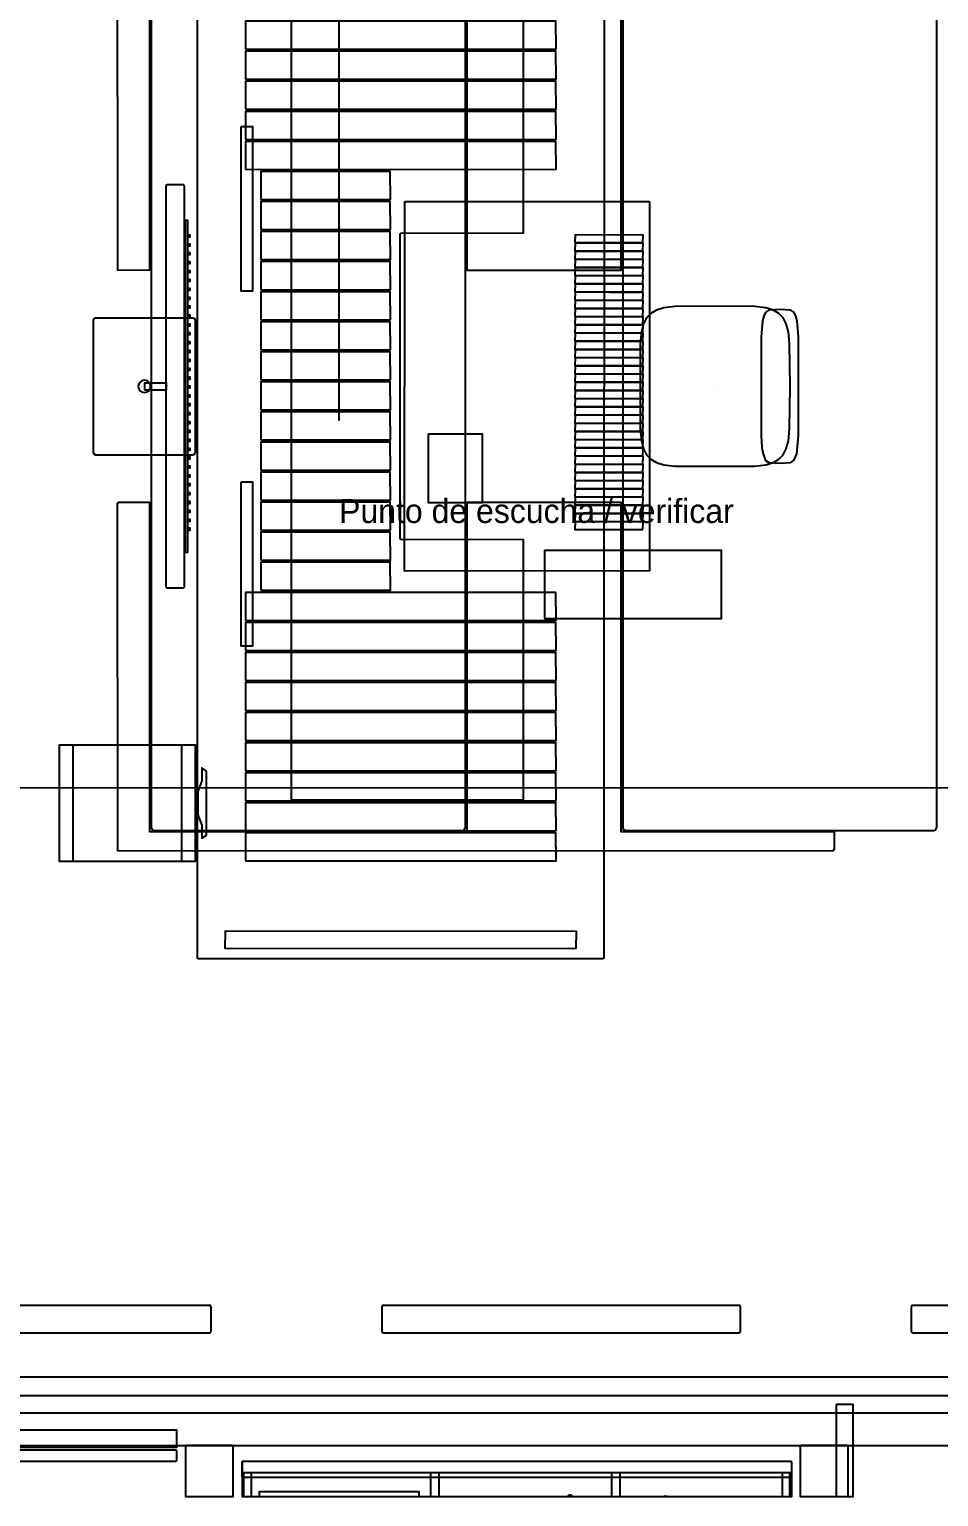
# Model space of a CAD drawing. Header units: metres. Extents: x 1133.8 to 1142.49, y -6.25 to 0.59.
# Drawn here: x 1137.093 to 1139.755, y -6.25 to -1.955 of the extents above; entities that cross this region are included whole.
import ezdxf

# ---------------------------------------------------------------- set-up
doc = ezdxf.new("R2010")
doc.units = ezdxf.units.M
for name, color, linetype in [('CORTE', 7, 'Continuous'), ('TEXTOS', 7, 'Continuous'), ('VISTA', 8, 'Continuous')]:
    doc.layers.add(name, color=color, linetype=linetype)

msp = doc.modelspace()

# ---------------------------------------------------------------- linework, layer by layer
at = {"layer": 'CORTE'}
for points in [[(1137.4253, -2.9826), (1137.421, -2.9844), (1137.4173, -2.9873), (1137.4144, -2.991), (1137.4126, -2.9953), (1137.412, -3), (1137.4126, -3.0047), (1137.4144, -3.009), (1137.4173, -3.0127), (1137.421, -3.0156), (1137.4253, -3.0174), (1137.43, -3.018), (1137.4347, -3.0174), (1137.439, -3.0156), (1137.4427, -3.0127), (1137.4456, -3.009), (1137.4474, -3.0047), (1137.448, -3), (1137.4474, -2.9953), (1137.4456, -2.991), (1137.4427, -2.9873), (1137.439, -2.9844), (1137.4347, -2.9826), (1137.43, -2.982), (1137.4253, -2.9826)], [(1137.5511, -6.1016), (1137.5508, -6.1019), (1137.5504, -6.1033), (1137.55, -6.1045), (1137.55, -6.25), (1137.69, -6.25), (1137.69, -6.1045), (1137.6896, -6.1033), (1137.6892, -6.1019), (1137.6889, -6.1016), (1137.6887, -6.1013), (1137.6884, -6.1011), (1137.6881, -6.1008), (1137.6869, -6.1004), (1137.6855, -6.1), (1137.6236, -6.1), (1137.5545, -6.1), (1137.5533, -6.1004), (1137.5519, -6.1008), (1137.5516, -6.1011), (1137.5513, -6.1013), (1137.5511, -6.1016)], [(1139.3511, -6.1016), (1139.3508, -6.1019), (1139.3504, -6.1033), (1139.35, -6.1045), (1139.35, -6.25), (1139.49, -6.25), (1139.49, -6.1045), (1139.4896, -6.1033), (1139.4892, -6.1019), (1139.4889, -6.1016), (1139.4887, -6.1013), (1139.4884, -6.1011), (1139.4881, -6.1008), (1139.4869, -6.1004), (1139.4855, -6.1), (1139.4236, -6.1), (1139.3545, -6.1), (1139.3533, -6.1004), (1139.3519, -6.1008), (1139.3516, -6.1011), (1139.3513, -6.1013), (1139.3511, -6.1016)]]:
    msp.add_lwpolyline(points, close=True, dxfattribs=at)
at = {"layer": 'VISTA'}
msp.add_line((1138, -3.1), (1138, -1.4), dxfattribs=at)
for points in [[(1137.5881, -4.675), (1138.7719, -4.675), (1138.7757, -4.673), (1138.7765, -1.3298), (1138.7746, -1.3259), (1137.5881, -1.325), (1137.5843, -1.327), (1137.5843, -4.673), (1137.5881, -4.675)], [(1137.446, -2.66), (1137.446, -1.696), (1138.374, -1.696), (1138.374, -2.66), (1138.826, -2.66), (1138.826, -1.696), (1139.45, -1.696), (1139.4492, -1.6419), (1139.4455, -1.64), (1137.3519, -1.6408), (1137.35, -1.6445), (1137.3513, -2.6587), (1137.446, -2.66)], [(1137.45, -4.291), (1137.4517, -4.2962), (1137.459, -4.3), (1138.361, -4.3), (1138.3662, -4.2983), (1138.37, -4.291), (1138.37, -1.709), (1138.3683, -1.7038), (1138.361, -1.7), (1137.459, -1.7), (1137.4526, -1.7026), (1137.45, -1.709), (1137.45, -4.291)], [(1138.83, -4.291), (1138.8317, -4.2962), (1138.839, -4.3), (1139.741, -4.3), (1139.7462, -4.2983), (1139.75, -4.291), (1139.75, -1.709), (1139.7483, -1.7038), (1139.741, -1.7), (1138.839, -1.7), (1138.8326, -1.7026), (1138.83, -1.709), (1138.83, -4.291)], [(1137.86, -1.7919), (1137.86, -4.2081), (1137.862, -4.21), (1138.538, -4.21), (1138.54, -4.2081), (1138.54, -3.4494), (1138.181, -3.4484), (1138.1786, -3.446), (1138.1786, -2.554), (1138.181, -2.5516), (1138.54, -2.5506), (1138.54, -1.7919), (1138.538, -1.79), (1137.86, -1.7919)], [(1136.305, -4.1705), (1136.3069, -4.1742), (1140.0505, -4.175), (1140.0542, -4.1731), (1140.055, -1.8295), (1140.0531, -1.8258), (1136.3095, -1.825), (1136.305, -1.8295), (1136.305, -4.1705)], [(1137.7256, -2.013), (1138.635, -2.0124), (1138.6344, -1.931), (1137.7256, -1.9312), (1137.7256, -2.013)], [(1137.7256, -2.101), (1138.635, -2.1004), (1138.6344, -2.019), (1137.7256, -2.0192), (1137.7256, -2.101)], [(1137.7256, -2.189), (1138.635, -2.1884), (1138.6344, -2.107), (1137.7256, -2.1072), (1137.7256, -2.189)], [(1137.7256, -2.277), (1138.635, -2.2764), (1138.6344, -2.195), (1137.7256, -2.1952), (1137.7256, -2.277)], [(1137.7125, -2.24), (1137.7125, -2.72), (1137.7475, -2.72), (1137.7475, -2.24), (1137.7125, -2.24)], [(1137.7256, -2.365), (1138.635, -2.3644), (1138.6344, -2.283), (1137.7256, -2.2832), (1137.7256, -2.365)], [(1137.7706, -2.453), (1138.15, -2.4524), (1138.1494, -2.371), (1137.7706, -2.3712), (1137.7706, -2.453)], [(1137.4935, -2.4118), (1137.4933, -2.4121), (1137.4929, -2.4137), (1137.4925, -2.4149), (1137.4925, -3.0646), (1137.4925, -3.5851), (1137.493, -3.5867), (1137.4933, -3.5879), (1137.4936, -3.5883), (1137.4938, -3.5886), (1137.4941, -3.5889), (1137.4944, -3.5891), (1137.4958, -3.5896), (1137.497, -3.59), (1137.5225, -3.59), (1137.543, -3.59), (1137.5444, -3.5895), (1137.5456, -3.5891), (1137.5459, -3.5888), (1137.5462, -3.5886), (1137.5464, -3.5883), (1137.5467, -3.5879), (1137.547, -3.5867), (1137.5475, -3.5851), (1137.5475, -3.0646), (1137.5475, -2.4149), (1137.5471, -2.4137), (1137.5467, -2.4121), (1137.5465, -2.4118), (1137.5462, -2.4114), (1137.5459, -2.4112), (1137.5456, -2.4109), (1137.5444, -2.4105), (1137.543, -2.41), (1137.5225, -2.41), (1137.497, -2.41), (1137.4958, -2.4104), (1137.4944, -2.4109), (1137.4941, -2.4111), (1137.4938, -2.4114), (1137.4935, -2.4118)], [(1137.7706, -2.541), (1138.15, -2.5404), (1138.1494, -2.459), (1137.7706, -2.4592), (1137.7706, -2.541)], [(1138.1906, -3.5387), (1138.1909, -3.5391), (1138.1913, -3.5394), (1138.193, -3.54), (1138.9087, -3.5394), (1138.9091, -3.5391), (1138.9094, -3.5387), (1138.91, -3.537), (1138.9094, -2.4613), (1138.9091, -2.4609), (1138.9087, -2.4606), (1138.907, -2.46), (1138.193, -2.46), (1138.1909, -2.4609), (1138.1906, -3.5387)], [(1138.1915, -2.4615), (1138.1909, -2.4615), (1138.1909, -2.4609), (1138.1915, -2.4615)], [(1138.9085, -2.4615), (1138.9085, -2.4609), (1138.9091, -2.4609), (1138.9085, -2.4615)], [(1137.557, -3.485), (1137.557, -2.515), (1137.549, -2.515), (1137.549, -3.485), (1137.557, -3.485)], [(1137.557, -3.485), (1137.557, -2.515), (1137.549, -2.515), (1137.549, -3.485), (1137.557, -3.485)], [(1137.549, -2.515), (1137.549, -3.485), (1137.557, -3.485), (1137.557, -2.515), (1137.549, -2.515)], [(1137.5565, -2.5575), (1137.5565, -2.5625), (1137.5635, -2.5625), (1137.5635, -2.5575), (1137.5565, -2.5575)], [(1137.7706, -2.629), (1138.15, -2.6284), (1138.1494, -2.547), (1137.7706, -2.5472), (1137.7706, -2.629)], [(1138.889, -2.5793), (1138.89, -2.5577), (1138.691, -2.5568), (1138.6903, -2.579), (1138.889, -2.5793)], [(1137.5565, -2.5835), (1137.5565, -2.5885), (1137.5635, -2.5885), (1137.5635, -2.5835), (1137.5565, -2.5835)], [(1137.5565, -2.6095), (1137.5565, -2.6145), (1137.5635, -2.6145), (1137.5635, -2.6095), (1137.5565, -2.6095)], [(1138.889, -2.6033), (1138.89, -2.5817), (1138.691, -2.5808), (1138.6903, -2.603), (1138.889, -2.6033)], [(1138.889, -2.6273), (1138.89, -2.6058), (1138.691, -2.6048), (1138.6903, -2.627), (1138.889, -2.6273)], [(1137.5565, -2.6355), (1137.5565, -2.6405), (1137.5635, -2.6405), (1137.5635, -2.6355), (1137.5565, -2.6355)], [(1137.5565, -2.6615), (1137.5565, -2.6665), (1137.5635, -2.6665), (1137.5635, -2.6615), (1137.5565, -2.6615)], [(1137.7706, -2.717), (1138.15, -2.7164), (1138.1494, -2.635), (1137.7706, -2.6352), (1137.7706, -2.717)], [(1138.889, -2.6513), (1138.89, -2.6298), (1138.691, -2.6288), (1138.6903, -2.651), (1138.889, -2.6513)], [(1138.889, -2.6753), (1138.89, -2.6538), (1138.691, -2.6528), (1138.6903, -2.675), (1138.889, -2.6753)], [(1137.5565, -2.6875), (1137.5565, -2.6925), (1137.5635, -2.6925), (1137.5635, -2.6875), (1137.5565, -2.6875)], [(1138.889, -2.6993), (1138.89, -2.6778), (1138.691, -2.6768), (1138.6903, -2.699), (1138.889, -2.6993)], [(1138.889, -2.7233), (1138.89, -2.7018), (1138.691, -2.7008), (1138.6903, -2.723), (1138.889, -2.7233)], [(1137.5565, -2.7135), (1137.5565, -2.7185), (1137.5635, -2.7185), (1137.5635, -2.7135), (1137.5565, -2.7135)], [(1137.5565, -2.7395), (1137.5565, -2.7445), (1137.5635, -2.7445), (1137.5635, -2.7395), (1137.5565, -2.7395)], [(1137.7706, -2.805), (1138.15, -2.8044), (1138.1494, -2.723), (1137.7706, -2.7232), (1137.7706, -2.805)], [(1138.889, -2.7473), (1138.89, -2.7258), (1138.691, -2.7247), (1138.6903, -2.747), (1138.889, -2.7473)], [(1138.889, -2.7713), (1138.89, -2.7498), (1138.691, -2.7487), (1138.6903, -2.771), (1138.889, -2.7713)], [(1137.5565, -2.7655), (1137.5565, -2.7705), (1137.5635, -2.7705), (1137.5635, -2.7655), (1137.5565, -2.7655)], [(1137.5565, -2.7915), (1137.5565, -2.7965), (1137.5635, -2.7965), (1137.5635, -2.7915), (1137.5565, -2.7915)], [(1138.889, -2.7952), (1138.89, -2.7738), (1138.691, -2.7727), (1138.6903, -2.795), (1138.889, -2.7952)], [(1138.9124, -3.2135), (1138.9286, -3.2231), (1138.9505, -3.2298), (1138.9829, -3.2337), (1139.2171, -3.2337), (1139.2495, -3.2298), (1139.2714, -3.2231), (1139.2876, -3.2135), (1139.2999, -3.2004), (1139.3089, -3.1831), (1139.3151, -3.1597), (1139.3188, -3.1251), (1139.32, -3), (1139.3188, -2.8749), (1139.3151, -2.8403), (1139.3089, -2.8169), (1139.2999, -2.7996), (1139.2876, -2.7865), (1139.2714, -2.7769), (1139.2495, -2.7702), (1139.2171, -2.7663), (1139.1, -2.765), (1138.9829, -2.7663), (1138.9505, -2.7702), (1138.9286, -2.7769), (1138.9124, -2.7865), (1138.9001, -2.7996), (1138.8911, -2.8169), (1138.8849, -2.8403), (1138.8812, -2.8749), (1138.8812, -3.1251), (1138.8849, -3.1597), (1138.8911, -3.1831), (1138.9001, -3.2004), (1138.9124, -3.2135)], [(1139.2352, -3.1437), (1139.2374, -3.1803), (1139.2408, -3.1976), (1139.2485, -3.2168), (1139.2575, -3.2229), (1139.2902, -3.225), (1139.3225, -3.2229), (1139.331, -3.2168), (1139.3396, -3.1976), (1139.345, -3.1437), (1139.345, -2.8563), (1139.3404, -2.8079), (1139.3368, -2.7935), (1139.3315, -2.7832), (1139.3224, -2.7771), (1139.2898, -2.775), (1139.2575, -2.7771), (1139.249, -2.7832), (1139.2433, -2.7935), (1139.2393, -2.8079), (1139.2352, -2.8563), (1139.2352, -3.1437)], [(1137.287, -3.2), (1137.573, -3.2), (1137.578, -3.198), (1137.58, -3.193), (1137.58, -2.807), (1137.578, -2.802), (1137.573, -2.8), (1137.287, -2.8), (1137.2821, -2.802), (1137.28, -2.807), (1137.28, -3.193), (1137.2821, -3.198), (1137.287, -3.2)], [(1137.5565, -2.8175), (1137.5565, -2.8225), (1137.5635, -2.8225), (1137.5635, -2.8175), (1137.5565, -2.8175)], [(1137.7706, -2.893), (1138.15, -2.8924), (1138.1494, -2.811), (1137.7706, -2.8112), (1137.7706, -2.893)], [(1138.889, -2.8192), (1138.89, -2.7978), (1138.691, -2.7967), (1138.6903, -2.819), (1138.889, -2.8192)], [(1138.889, -2.8432), (1138.89, -2.8218), (1138.691, -2.8207), (1138.6903, -2.843), (1138.889, -2.8432)], [(1137.5565, -2.8435), (1137.5565, -2.8485), (1137.5635, -2.8485), (1137.5635, -2.8435), (1137.5565, -2.8435)], [(1137.5565, -2.8695), (1137.5565, -2.8745), (1137.5635, -2.8745), (1137.5635, -2.8695), (1137.5565, -2.8695)], [(1138.889, -2.8672), (1138.89, -2.8457), (1138.691, -2.8447), (1138.6903, -2.867), (1138.889, -2.8672)], [(1138.889, -2.8912), (1138.89, -2.8697), (1138.691, -2.8687), (1138.6903, -2.891), (1138.889, -2.8912)], [(1137.5565, -2.8955), (1137.5565, -2.9005), (1137.5635, -2.9005), (1137.5635, -2.8955), (1137.5565, -2.8955)], [(1137.7706, -2.981), (1138.15, -2.9804), (1138.1494, -2.899), (1137.7706, -2.8992), (1137.7706, -2.981)], [(1138.889, -2.9152), (1138.89, -2.8937), (1138.691, -2.8927), (1138.6903, -2.915), (1138.889, -2.9152)], [(1138.889, -2.9392), (1138.89, -2.9177), (1138.691, -2.9167), (1138.6903, -2.939), (1138.889, -2.9392)], [(1137.5565, -2.9215), (1137.5565, -2.9265), (1137.5635, -2.9265), (1137.5635, -2.9215), (1137.5565, -2.9215)], [(1137.5565, -2.9475), (1137.5565, -2.9525), (1137.5635, -2.9525), (1137.5635, -2.9475), (1137.5565, -2.9475)], [(1138.889, -2.9632), (1138.89, -2.9417), (1138.691, -2.9407), (1138.6903, -2.963), (1138.889, -2.9632)], [(1137.43, -3.0098), (1137.495, -3.0098), (1137.495, -2.9902), (1137.43, -2.9902), (1137.43, -3.0098)], [(1137.5565, -2.9735), (1137.5565, -2.9785), (1137.5635, -2.9785), (1137.5635, -2.9735), (1137.5565, -2.9735)], [(1137.5565, -2.9995), (1137.5565, -3.0045), (1137.5635, -3.0045), (1137.5635, -2.9995), (1137.5565, -2.9995)], [(1137.7706, -3.069), (1138.15, -3.0684), (1138.1494, -2.987), (1137.7706, -2.9872), (1137.7706, -3.069)], [(1138.889, -2.9872), (1138.89, -2.9657), (1138.691, -2.9647), (1138.6903, -2.987), (1138.889, -2.9872)], [(1138.889, -3.0112), (1138.89, -2.9897), (1138.691, -2.9888), (1138.6903, -3.011), (1138.889, -3.0112)], [(1139.1, -3), (1139.1, -3), (1139.1, -3), (1139.1, -3)], [(1137.5565, -3.0255), (1137.5565, -3.0305), (1137.5635, -3.0305), (1137.5635, -3.0255), (1137.5565, -3.0255)], [(1138.889, -3.0353), (1138.89, -3.0137), (1138.691, -3.0128), (1138.6903, -3.035), (1138.889, -3.0353)], [(1138.889, -3.0593), (1138.89, -3.0377), (1138.691, -3.0368), (1138.6903, -3.059), (1138.889, -3.0593)], [(1137.5565, -3.0515), (1137.5565, -3.0565), (1137.5635, -3.0565), (1137.5635, -3.0515), (1137.5565, -3.0515)], [(1137.5565, -3.0775), (1137.5565, -3.0825), (1137.5635, -3.0825), (1137.5635, -3.0775), (1137.5565, -3.0775)], [(1137.7706, -3.157), (1138.15, -3.1564), (1138.1494, -3.075), (1137.7706, -3.0752), (1137.7706, -3.157)], [(1138.889, -3.0833), (1138.89, -3.0617), (1138.691, -3.0608), (1138.6903, -3.083), (1138.889, -3.0833)], [(1138.889, -3.1073), (1138.89, -3.0857), (1138.691, -3.0848), (1138.6903, -3.107), (1138.889, -3.1073)], [(1137.5565, -3.1035), (1137.5565, -3.1085), (1137.5635, -3.1085), (1137.5635, -3.1035), (1137.5565, -3.1035)], [(1137.5565, -3.1295), (1137.5565, -3.1345), (1137.5635, -3.1345), (1137.5635, -3.1295), (1137.5565, -3.1295)], [(1138.889, -3.1313), (1138.89, -3.1098), (1138.691, -3.1088), (1138.6903, -3.131), (1138.889, -3.1313)], [(1138.889, -3.1553), (1138.89, -3.1338), (1138.691, -3.1328), (1138.6903, -3.155), (1138.889, -3.1553)], [(1137.5565, -3.1555), (1137.5565, -3.1605), (1137.5635, -3.1605), (1137.5635, -3.1555), (1137.5565, -3.1555)], [(1137.7706, -3.245), (1138.15, -3.2444), (1138.1494, -3.163), (1137.7706, -3.1632), (1137.7706, -3.245)], [(1138.4197, -3.3397), (1138.4197, -3.1403), (1138.2603, -3.1403), (1138.2603, -3.3397), (1138.4197, -3.3397)], [(1138.889, -3.1793), (1138.89, -3.1578), (1138.691, -3.1568), (1138.6903, -3.179), (1138.889, -3.1793)], [(1137.5565, -3.1815), (1137.5565, -3.1865), (1137.5635, -3.1865), (1137.5635, -3.1815), (1137.5565, -3.1815)], [(1137.5565, -3.2075), (1137.5565, -3.2125), (1137.5635, -3.2125), (1137.5635, -3.2075), (1137.5565, -3.2075)], [(1138.889, -3.2033), (1138.89, -3.1818), (1138.691, -3.1808), (1138.6903, -3.203), (1138.889, -3.2033)], [(1138.889, -3.2273), (1138.89, -3.2058), (1138.691, -3.2048), (1138.6903, -3.227), (1138.889, -3.2273)], [(1137.5565, -3.2335), (1137.5565, -3.2385), (1137.5635, -3.2385), (1137.5635, -3.2335), (1137.5565, -3.2335)], [(1137.5565, -3.2595), (1137.5565, -3.2645), (1137.5635, -3.2645), (1137.5635, -3.2595), (1137.5565, -3.2595)], [(1137.7706, -3.333), (1138.15, -3.3324), (1138.1494, -3.251), (1137.7706, -3.2512), (1137.7706, -3.333)], [(1138.889, -3.2513), (1138.89, -3.2298), (1138.691, -3.2287), (1138.6903, -3.251), (1138.889, -3.2513)], [(1138.889, -3.2753), (1138.89, -3.2538), (1138.691, -3.2527), (1138.6903, -3.275), (1138.889, -3.2753)], [(1137.5565, -3.2855), (1137.5565, -3.2905), (1137.5635, -3.2905), (1137.5635, -3.2855), (1137.5565, -3.2855)], [(1137.7125, -3.28), (1137.7125, -3.76), (1137.7475, -3.76), (1137.7475, -3.28), (1137.7125, -3.28)], [(1138.889, -3.2992), (1138.89, -3.2778), (1138.691, -3.2767), (1138.6903, -3.299), (1138.889, -3.2992)], [(1138.889, -3.3232), (1138.89, -3.3018), (1138.691, -3.3007), (1138.6903, -3.323), (1138.889, -3.3232)], [(1139.4455, -4.36), (1139.45, -4.3555), (1139.45, -4.304), (1138.826, -4.304), (1138.826, -3.34), (1138.374, -3.34), (1138.374, -4.304), (1137.446, -4.304), (1137.446, -3.34), (1137.3545, -3.34), (1137.35, -3.3445), (1137.3513, -4.3587), (1139.4455, -4.36)], [(1137.5565, -3.3115), (1137.5565, -3.3165), (1137.5635, -3.3165), (1137.5635, -3.3115), (1137.5565, -3.3115)], [(1137.5565, -3.3375), (1137.5565, -3.3425), (1137.5635, -3.3425), (1137.5635, -3.3375), (1137.5565, -3.3375)], [(1137.7706, -3.421), (1138.15, -3.4204), (1138.1494, -3.339), (1137.7706, -3.3392), (1137.7706, -3.421)], [(1138.889, -3.3472), (1138.89, -3.3258), (1138.691, -3.3247), (1138.6903, -3.347), (1138.889, -3.3472)], [(1138.889, -3.3712), (1138.89, -3.3497), (1138.691, -3.3487), (1138.6903, -3.371), (1138.889, -3.3712)], [(1137.5565, -3.3635), (1137.5565, -3.3685), (1137.5635, -3.3685), (1137.5635, -3.3635), (1137.5565, -3.3635)], [(1137.5565, -3.3895), (1137.5565, -3.3945), (1137.5635, -3.3945), (1137.5635, -3.3895), (1137.5565, -3.3895)], [(1138.889, -3.3952), (1138.89, -3.3737), (1138.691, -3.3727), (1138.6903, -3.395), (1138.889, -3.3952)], [(1137.5565, -3.4155), (1137.5565, -3.4205), (1137.5635, -3.4205), (1137.5635, -3.4155), (1137.5565, -3.4155)], [(1137.7706, -3.509), (1138.15, -3.5084), (1138.1494, -3.427), (1137.7706, -3.4272), (1137.7706, -3.509)], [(1138.889, -3.4192), (1138.89, -3.3977), (1138.691, -3.3967), (1138.6903, -3.419), (1138.889, -3.4192)], [(1137.7706, -3.597), (1138.15, -3.5964), (1138.1494, -3.515), (1137.7706, -3.5152), (1137.7706, -3.597)], [(1138.6007, -3.6797), (1139.1197, -3.6793), (1139.1193, -3.4803), (1138.6007, -3.4803), (1138.6007, -3.6797)], [(1138.1915, -3.5385), (1138.1915, -3.5391), (1138.1909, -3.5391), (1138.1915, -3.5385)], [(1138.9085, -3.5385), (1138.9091, -3.5385), (1138.9091, -3.5391), (1138.9085, -3.5385)], [(1137.7256, -3.685), (1138.635, -3.6844), (1138.6344, -3.603), (1137.7256, -3.6032), (1137.7256, -3.685)], [(1137.7256, -3.773), (1138.635, -3.7724), (1138.6344, -3.691), (1137.7256, -3.6912), (1137.7256, -3.773)], [(1137.7256, -3.861), (1138.635, -3.8604), (1138.6344, -3.779), (1137.7256, -3.7792), (1137.7256, -3.861)], [(1137.7256, -3.949), (1138.635, -3.9484), (1138.6344, -3.867), (1137.7256, -3.8672), (1137.7256, -3.949)], [(1137.7256, -4.037), (1138.635, -4.0364), (1138.6344, -3.955), (1137.7256, -3.9552), (1137.7256, -4.037)], [(1137.1804, -4.0504), (1137.1803, -4.0505), (1137.1802, -4.0507), (1137.18, -4.0511), (1137.18, -4.1773), (1137.18, -4.3889), (1137.1801, -4.3891), (1137.1803, -4.3895), (1137.1803, -4.3896), (1137.1804, -4.3897), (1137.1805, -4.3897), (1137.1806, -4.3898), (1137.181, -4.3899), (1137.1815, -4.39), (1137.3298, -4.39), (1137.5785, -4.39), (1137.5788, -4.3899), (1137.5794, -4.3898), (1137.5794, -4.3897), (1137.5796, -4.3897), (1137.5797, -4.3896), (1137.5797, -4.3895), (1137.5799, -4.3891), (1137.58, -4.3889), (1137.58, -4.1773), (1137.58, -4.0511), (1137.5798, -4.0507), (1137.5797, -4.0505), (1137.5796, -4.0504), (1137.5796, -4.0503), (1137.5794, -4.0502), (1137.5794, -4.0502), (1137.5788, -4.0501), (1137.5785, -4.05), (1137.3298, -4.05), (1137.1815, -4.05), (1137.181, -4.0501), (1137.1806, -4.0502), (1137.1805, -4.0503), (1137.1804, -4.0503), (1137.1804, -4.0504)], [(1137.2217, -4.0507), (1137.22, -4.0517), (1137.2203, -4.3893), (1137.2207, -4.3883), (1137.2217, -4.39), (1137.5393, -4.3897), (1137.5383, -4.3893), (1137.54, -4.3883), (1137.5397, -4.0507), (1137.2217, -4.0507)], [(1137.7256, -4.125), (1138.635, -4.1244), (1138.6344, -4.043), (1137.7256, -4.0432), (1137.7256, -4.125)], [(1137.586, -4.254), (1137.598, -4.2849), (1137.598, -4.323), (1137.612, -4.3137), (1137.612, -4.1263), (1137.598, -4.117), (1137.598, -4.1551), (1137.586, -4.186), (1137.586, -4.254)], [(1137.7256, -4.213), (1138.635, -4.2124), (1138.6344, -4.131), (1137.7256, -4.1312), (1137.7256, -4.213)], [(1137.7256, -4.301), (1138.635, -4.3004), (1138.6344, -4.219), (1137.7256, -4.2192), (1137.7256, -4.301)], [(1137.7256, -4.389), (1138.635, -4.3884), (1138.6344, -4.307), (1137.7256, -4.3072), (1137.7256, -4.389)], [(1138.694, -4.645), (1138.695, -4.596), (1137.666, -4.595), (1137.6653, -4.6447), (1138.694, -4.645)], [(1138.1259, -5.6918), (1138.1258, -5.6919), (1138.1252, -5.6939), (1138.125, -5.6945), (1138.125, -5.7493), (1138.125, -5.7655), (1138.1256, -5.7675), (1138.1258, -5.7681), (1138.1262, -5.7686), (1138.1263, -5.7687), (1138.1268, -5.7691), (1138.1269, -5.7692), (1138.1289, -5.7698), (1138.1295, -5.77), (1138.9329, -5.77), (1139.1705, -5.77), (1139.1725, -5.7694), (1139.1731, -5.7692), (1139.1735, -5.7688), (1139.1737, -5.7687), (1139.1738, -5.7686), (1139.1742, -5.7681), (1139.1744, -5.7675), (1139.175, -5.7655), (1139.175, -5.7493), (1139.175, -5.6945), (1139.1748, -5.6939), (1139.1742, -5.6919), (1139.1741, -5.6918), (1139.1737, -5.6913), (1139.1735, -5.6912), (1139.1731, -5.6908), (1139.1725, -5.6906), (1139.1705, -5.69), (1138.9329, -5.69), (1138.1295, -5.69), (1138.1289, -5.6902), (1138.1269, -5.6908), (1138.1268, -5.6909), (1138.1263, -5.6913), (1138.1259, -5.6918)], [(1134.22, -5.955), (1134.22, -6.005), (1141.78, -6.005), (1141.78, -5.955), (1134.22, -5.955)], [(1139.455, -5.98), (1139.455, -6.25), (1139.505, -6.25), (1139.505, -5.98), (1139.455, -5.98)], [(1134.175, -6.055), (1134.175, -6.105), (1137.525, -6.105), (1137.525, -6.055), (1134.175, -6.055)], [(1134.175, -6.144), (1134.177, -6.146), (1137.523, -6.146), (1137.525, -6.144), (1137.525, -6.116), (1137.523, -6.114), (1134.1758, -6.1144), (1134.175, -6.144)], [(1137.7158, -6.1487), (1137.7156, -6.149), (1137.7153, -6.15), (1137.715, -6.151), (1137.715, -6.1695), (1137.715, -6.189), (1137.7153, -6.19), (1137.7156, -6.191), (1137.7158, -6.1912), (1137.716, -6.1915), (1137.7162, -6.1917), (1137.7165, -6.1919), (1137.7175, -6.1922), (1137.7185, -6.1925), (1138.4997, -6.1925), (1139.3215, -6.1925), (1139.3225, -6.1922), (1139.3235, -6.1919), (1139.3237, -6.1917), (1139.324, -6.1915), (1139.3242, -6.1912), (1139.3244, -6.191), (1139.3247, -6.19), (1139.325, -6.189), (1139.325, -6.1695), (1139.325, -6.151), (1139.3247, -6.15), (1139.3244, -6.149), (1139.3242, -6.1487), (1139.324, -6.1485), (1139.3237, -6.1483), (1139.3235, -6.1481), (1139.3225, -6.1478), (1139.3215, -6.1475), (1138.4997, -6.1475), (1137.7185, -6.1475), (1137.7175, -6.1478), (1137.7165, -6.1481), (1137.7162, -6.1483), (1137.716, -6.1485), (1137.7158, -6.1487)], [(1139.325, -6.1485), (1137.716, -6.1475), (1137.7159, -6.25), (1139.3248, -6.25), (1139.325, -6.1485)], [(1137.7178, -6.1812), (1137.7176, -6.1815), (1137.7173, -6.1825), (1137.717, -6.1835), (1137.717, -6.25), (1137.743, -6.25), (1137.743, -6.1835), (1137.7427, -6.1825), (1137.7424, -6.1815), (1137.7422, -6.1812), (1137.742, -6.181), (1137.7417, -6.1808), (1137.7415, -6.1806), (1137.7405, -6.1803), (1137.7395, -6.18), (1137.7298, -6.18), (1137.7205, -6.18), (1137.7195, -6.1803), (1137.7185, -6.1806), (1137.7182, -6.1808), (1137.718, -6.181), (1137.7178, -6.1812)], [(1139.3194, -6.1815), (1139.3165, -6.18), (1137.7215, -6.1806), (1137.7206, -6.1815), (1137.72, -6.1835), (1137.7201, -6.25), (1139.3194, -6.25), (1139.3194, -6.1815)], [(1139.3194, -6.1815), (1139.3165, -6.18), (1137.7215, -6.1806), (1137.7206, -6.1815), (1137.72, -6.1835), (1137.7201, -6.25), (1139.3194, -6.25), (1139.3194, -6.1815)], [(1137.7217, -6.181), (1137.7217, -6.1817), (1137.721, -6.1817), (1137.7217, -6.181)], [(1137.7217, -6.181), (1137.7217, -6.1817), (1137.721, -6.1817), (1137.7217, -6.181)], [(1137.721, -6.1814), (1137.7213, -6.1813), (1137.721, -6.1814), (1137.721, -6.1814)], [(1137.721, -6.1814), (1137.7213, -6.1813), (1137.721, -6.1814), (1137.721, -6.1814)], [(1138.2678, -6.1812), (1138.2676, -6.1815), (1138.2673, -6.1825), (1138.267, -6.1835), (1138.267, -6.25), (1138.293, -6.25), (1138.293, -6.1835), (1138.2927, -6.1825), (1138.2924, -6.1815), (1138.2922, -6.1812), (1138.292, -6.181), (1138.2917, -6.1808), (1138.2915, -6.1806), (1138.2905, -6.1803), (1138.2895, -6.18), (1138.2798, -6.18), (1138.2705, -6.18), (1138.2695, -6.1803), (1138.2685, -6.1806), (1138.2682, -6.1808), (1138.268, -6.181), (1138.2678, -6.1812)], [(1138.7978, -6.1812), (1138.7976, -6.1815), (1138.7973, -6.1825), (1138.797, -6.1835), (1138.797, -6.25), (1138.823, -6.25), (1138.823, -6.1835), (1138.8227, -6.1825), (1138.8224, -6.1815), (1138.8222, -6.1812), (1138.822, -6.181), (1138.8217, -6.1808), (1138.8215, -6.1806), (1138.8205, -6.1803), (1138.8195, -6.18), (1138.8098, -6.18), (1138.8005, -6.18), (1138.7995, -6.1803), (1138.7985, -6.1806), (1138.7982, -6.1808), (1138.798, -6.181), (1138.7978, -6.1812)], [(1139.2978, -6.1812), (1139.2976, -6.1815), (1139.2973, -6.1825), (1139.297, -6.1835), (1139.297, -6.25), (1139.323, -6.25), (1139.323, -6.1835), (1139.3227, -6.1825), (1139.3224, -6.1815), (1139.3222, -6.1812), (1139.322, -6.181), (1139.3217, -6.1808), (1139.3215, -6.1806), (1139.3205, -6.1803), (1139.3195, -6.18), (1139.3098, -6.18), (1139.3005, -6.18), (1139.2995, -6.1803), (1139.2985, -6.1806), (1139.2982, -6.1808), (1139.298, -6.181), (1139.2978, -6.1812)], [(1139.3183, -6.181), (1139.319, -6.1817), (1139.3183, -6.1817), (1139.3183, -6.181)], [(1139.3183, -6.181), (1139.319, -6.1817), (1139.3183, -6.1817), (1139.3183, -6.181)], [(1137.7662, -6.25), (1138.2338, -6.25), (1138.2338, -6.2362), (1137.7662, -6.2362), (1137.7662, -6.25)], [(1137.7662, -6.25), (1138.2338, -6.25), (1138.2338, -6.2362), (1137.7662, -6.2362), (1137.7662, -6.25)], [(1137.7662, -6.25), (1138.2338, -6.25), (1138.2338, -6.2362), (1137.7662, -6.2362), (1137.7662, -6.25)], [(1137.7667, -6.2367), (1137.7665, -6.2372), (1137.7665, -6.2365), (1137.7667, -6.2367)], [(1137.7667, -6.2367), (1137.7665, -6.2372), (1137.7665, -6.2365), (1137.7667, -6.2367)], [(1137.7667, -6.2367), (1137.7665, -6.2372), (1137.7665, -6.2365), (1137.7667, -6.2367)], [(1138.2333, -6.2367), (1138.2328, -6.2365), (1138.2335, -6.2365), (1138.2333, -6.2367)], [(1138.2333, -6.2367), (1138.2328, -6.2365), (1138.2335, -6.2365), (1138.2333, -6.2367)], [(1138.2333, -6.2367), (1138.2328, -6.2365), (1138.2335, -6.2365), (1138.2333, -6.2367)], [(1138.6739, -6.2461), (1138.6709, -6.2479), (1138.6691, -6.25), (1138.6843, -6.25), (1138.6832, -6.2485), (1138.6803, -6.2464), (1138.6771, -6.2455), (1138.6739, -6.2461)], [(1138.9522, -6.25), (1138.9594, -6.25), (1138.958, -6.2493), (1138.9549, -6.249), (1138.9522, -6.25)]]:
    msp.add_lwpolyline(points, close=True, dxfattribs=at)
for points in [[(1136.5795, -5.77), (1137.3829, -5.77), (1137.6205, -5.77), (1137.6225, -5.7694), (1137.6231, -5.7692), (1137.6236, -5.7688), (1137.6237, -5.7687), (1137.6238, -5.7686), (1137.6242, -5.7681), (1137.6244, -5.7675), (1137.625, -5.7655), (1137.625, -5.7493), (1137.625, -5.6945), (1137.6248, -5.6939), (1137.6242, -5.6919), (1137.6241, -5.6918), (1137.6237, -5.6913), (1137.6236, -5.6912), (1137.6231, -5.6908), (1137.6225, -5.6906), (1137.6205, -5.69), (1137.3829, -5.69), (1136.5795, -5.69)], [(1140.4829, -5.69), (1139.6795, -5.69), (1139.6789, -5.6902), (1139.6769, -5.6908), (1139.6768, -5.6909), (1139.6763, -5.6913), (1139.6759, -5.6918), (1139.6759, -5.6918), (1139.6758, -5.6919), (1139.6752, -5.6939), (1139.675, -5.6945), (1139.675, -5.7493), (1139.675, -5.7655), (1139.6756, -5.7675), (1139.6758, -5.7681), (1139.6762, -5.7686), (1139.6763, -5.7687), (1139.6768, -5.7691), (1139.6769, -5.7692), (1139.6789, -5.7698), (1139.6795, -5.77), (1140.4829, -5.77)], [(1134.0045, -6.1), (1138.7513, -6.1), (1141.4491, -6.1), (1141.9955, -6.1), (1141.997, -6.0995), (1141.9981, -6.0992), (1141.9984, -6.0989), (1141.9987, -6.0987), (1141.9989, -6.0984), (1141.9992, -6.0981), (1141.9995, -6.097), (1142, -6.0955), (1142, -6.018), (1142, -5.9045), (1141.9997, -5.9034), (1141.9992, -5.9019), (1141.999, -5.9017), (1141.9987, -5.9013), (1141.9984, -5.9011), (1141.9981, -5.9008), (1141.997, -5.9005), (1141.9955, -5.9), (1138.7513, -5.9), (1134.0045, -5.9)]]:
    msp.add_lwpolyline(points, dxfattribs=at)

# ---------------------------------------------------------------- texts
at = {"layer": 'TEXTOS'}
msp.add_text('Punto de escucha / verificar', height=0.07, dxfattribs=at).set_placement((1138, -3.4))

doc.saveas('drawing.dxf')
